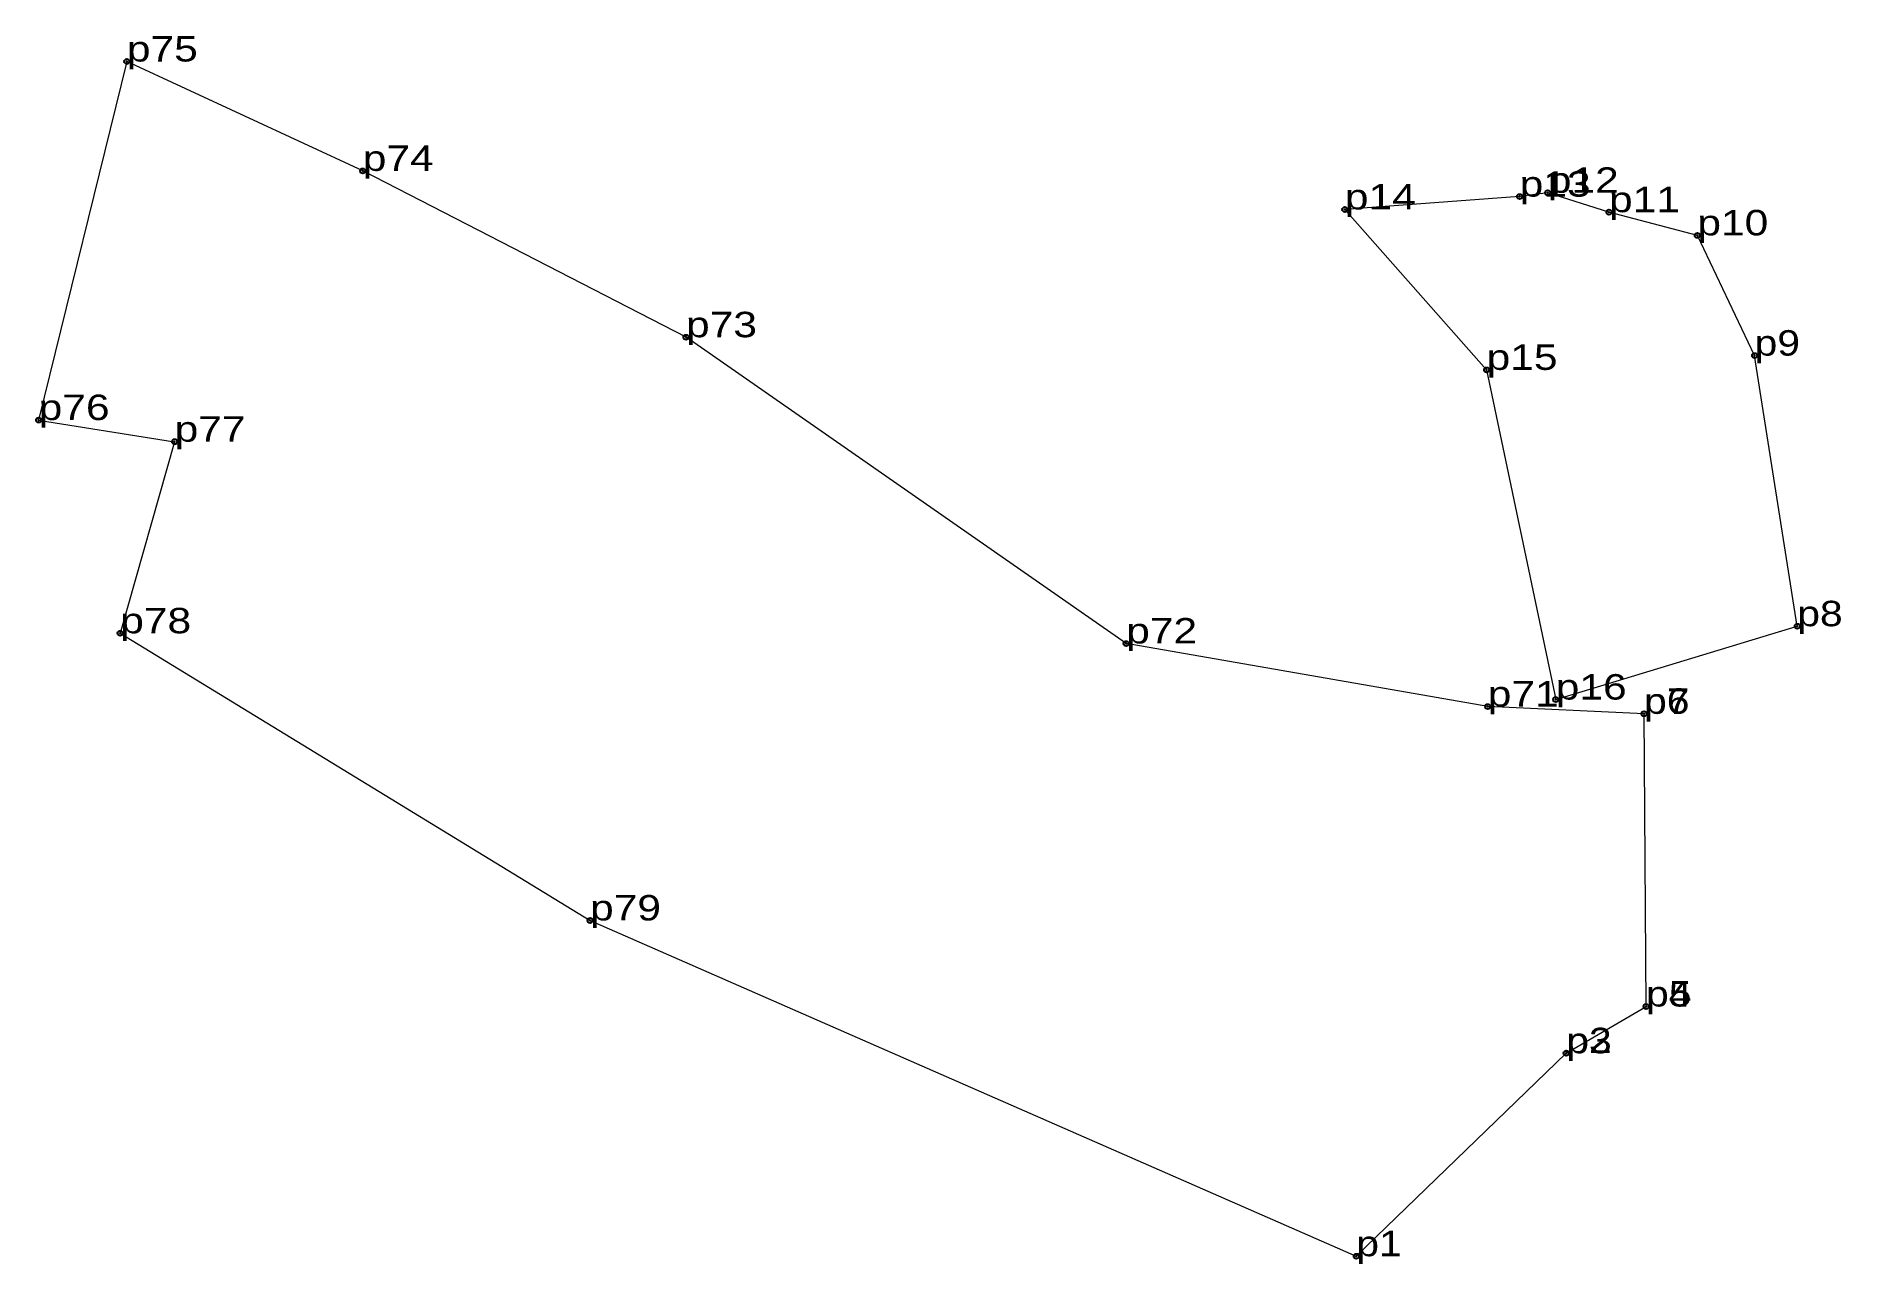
# Model space of a CAD drawing. Header units: metres. Extents: x 550795 to 550923, y 1838890 to 1838977.
import ezdxf

# ---------------------------------------------------------------- set-up
doc = ezdxf.new("R2010")
doc.units = ezdxf.units.M
doc.header["$LTSCALE"] = 0.72
doc.header["$PDMODE"] = 32
doc.header["$PDSIZE"] = 0.36
doc.layers.add('12', color=7, linetype='Continuous')
doc.layers.add('7', color=7, linetype='Continuous')
doc.layers.add('36', color=7, linetype='Continuous', lineweight=13)

msp = doc.modelspace()

# ---------------------------------------------------------------- linework, layer by layer
at = {"layer": '36'}
for points in [[(550872.12, 1838933.96), (550840.98, 1838955.63), (550818.11, 1838967.4), (550801.42, 1838975.14), (550795.18, 1838949.77), (550804.8, 1838948.24), (550800.95, 1838934.68), (550834.19, 1838914.36), (550888.4, 1838890.6)], [(550908.9, 1838908.27), (550908.76, 1838928.98), (550897.7, 1838929.49), (550872.12, 1838933.96)], [(550888.4, 1838890.6), (550903.25, 1838904.97), (550908.9, 1838908.27)]]:
    msp.add_lwpolyline(points, dxfattribs=at)
msp.add_lwpolyline([(550919.6, 1838935.18), (550916.58, 1838954.33), (550912.53, 1838962.84), (550906.28, 1838964.48), (550901.95, 1838965.85), (550899.96, 1838965.58), (550887.59, 1838964.67), (550897.62, 1838953.32), (550902.51, 1838929.99)], close=True, dxfattribs=at)
at = {"layer": '7'}
for p in [(550801.42, 1838975.14), (550818.11, 1838967.4), (550899.96, 1838965.58), (550901.95, 1838965.85), (550887.59, 1838964.67), (550906.28, 1838964.48), (550912.53, 1838962.84), (550840.98, 1838955.63), (550916.58, 1838954.33), (550897.62, 1838953.32), (550795.18, 1838949.77), (550804.8, 1838948.24), (550800.95, 1838934.68), (550919.6, 1838935.18), (550872.12, 1838933.95), (550897.7, 1838929.49), (550902.51, 1838929.99), (550908.76, 1838928.99), (550908.76, 1838928.98), (550834.19, 1838914.36), (550908.9, 1838908.27), (550903.25, 1838904.97), (550903.26, 1838904.96), (550888.4, 1838890.6)]:
    msp.add_point(p, dxfattribs=at)

# ---------------------------------------------------------------- texts
at = {"layer": '12'}
for s, width, p in [('p75', 1.25, (550801.42, 1838975.14)), ('p74', 1.25, (550818.11, 1838967.4)), ('p12', 1.25, (550901.95, 1838965.85)), ('p14', 1.25, (550887.59, 1838964.67)), ('p13', 1.25, (550899.96, 1838965.58)), ('p11', 1.25, (550906.28, 1838964.48)), ('p10', 1.25, (550912.53, 1838962.84)), ('p73', 1.25, (550840.98, 1838955.63)), ('p9', 1.2, (550916.58, 1838954.33)), ('p15', 1.25, (550897.62, 1838953.32)), ('p76', 1.25, (550795.18, 1838949.77)), ('p77', 1.25, (550804.8, 1838948.24)), ('p8', 1.2, (550919.6, 1838935.18)), ('p78', 1.25, (550800.95, 1838934.68)), ('p72', 1.25, (550872.12, 1838933.96)), ('p16', 1.25, (550902.51, 1838929.99)), ('p71', 1.25, (550897.7, 1838929.5)), ('p6', 1.2, (550908.76, 1838928.99)), ('p7', 1.2, (550908.76, 1838928.98)), ('p79', 1.25, (550834.19, 1838914.36)), ('p4', 1.2, (550908.9, 1838908.27)), ('p5', 1.2, (550908.9, 1838908.27)), ('p2', 1.2, (550903.25, 1838904.97)), ('p3', 1.2, (550903.26, 1838904.96)), ('p1', 1.2, (550888.4, 1838890.6))]:
    msp.add_text(s, height=1.8, dxfattribs=dict(at, width=width)).set_placement(p)

doc.saveas('drawing.dxf')
